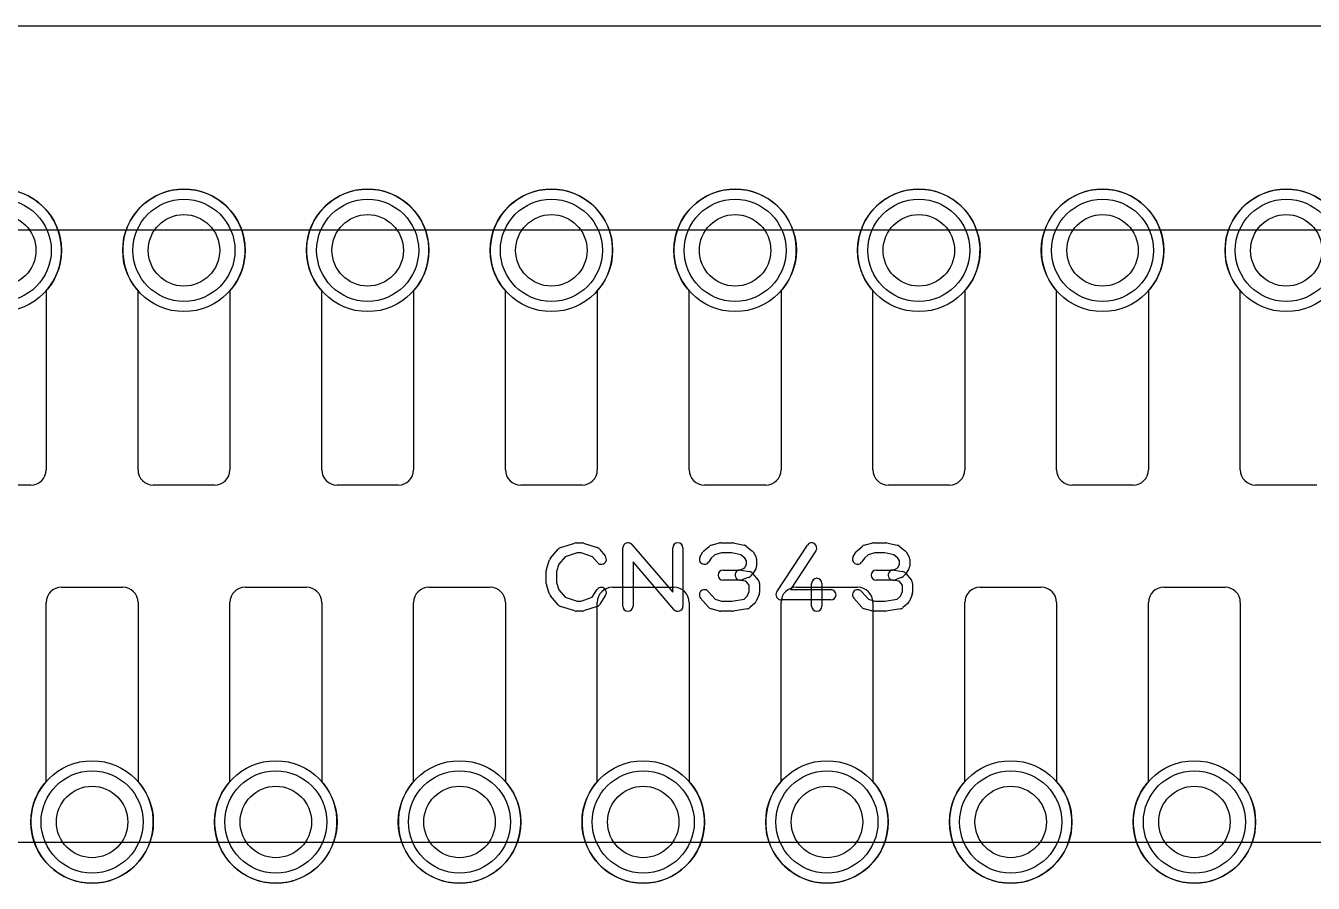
# Model space of a CAD drawing. Extents: x 0 to 20.5, y -1 to 20.
# Drawn here: x 6.53 to 12.83, y 15.8 to 20 of the extents above; entities that cross this region are included whole.
import ezdxf

# ---------------------------------------------------------------- set-up
doc = ezdxf.new("R2010")
doc.units = 0
for name, color, linetype in [('Hole', 1, 'CONTINUOUS'), ('L1', 3, 'CONTINUOUS'), ('L4', 3, 'CONTINUOUS'), ('Outline', 7, 'CONTINUOUS'), ('PartsArea-A', 111, 'CONTINUOUS'), ('PartsArea-B', 111, 'CONTINUOUS'), ('PartsSilk-A', 221, 'CONTINUOUS'), ('Resist-A', 2, 'CONTINUOUS'), ('Resist-B', 2, 'CONTINUOUS')]:
    doc.layers.add(name, color=color, linetype=linetype)

msp = doc.modelspace()

# ---------------------------------------------------------------- linework, layer by layer
at = {"layer": 'Hole'}
for centre in [(6.4, 18.9), (7.3, 18.9), (8.2, 18.9), (9.1, 18.9), (10, 18.9), (10.9, 18.9), (11.8, 18.9), (12.7, 18.9), (6.85, 16.1), (7.75, 16.1), (8.65, 16.1), (9.55, 16.1), (10.45, 16.1), (11.35, 16.1), (12.25, 16.1)]:
    msp.add_circle(centre, 0.175, dxfattribs=at)
at = {"layer": 'L1'}
for p, q in [((6.625, 18.70157), (6.625, 17.825)), ((7.075, 17.825), (7.075, 18.70157)), ((7.525, 18.70157), (7.525, 17.825)), ((7.975, 17.825), (7.975, 18.70157)), ((8.425, 18.70157), (8.425, 17.825)), ((8.875, 17.825), (8.875, 18.70157)), ((9.325, 18.70157), (9.325, 17.825)), ((9.775, 17.825), (9.775, 18.70157)), ((10.225, 18.70157), (10.225, 17.825)), ((10.675, 17.825), (10.675, 18.70157)), ((11.125, 18.70157), (11.125, 17.825)), ((11.575, 17.825), (11.575, 18.70157)), ((12.025, 18.70157), (12.025, 17.825)), ((12.475, 17.825), (12.475, 18.70157)), ((6.55, 17.75), (6.25, 17.75)), ((7.45, 17.75), (7.15, 17.75)), ((8.35, 17.75), (8.05, 17.75)), ((9.25, 17.75), (8.95, 17.75)), ((10.15, 17.75), (9.85, 17.75)), ((11.05, 17.75), (10.75, 17.75)), ((11.95, 17.75), (11.65, 17.75)), ((12.85, 17.75), (12.55, 17.75)), ((6.7, 17.25), (7, 17.25)), ((7.6, 17.25), (7.9, 17.25)), ((8.5, 17.25), (8.8, 17.25)), ((9.4, 17.25), (9.7, 17.25)), ((10.3, 17.25), (10.6, 17.25)), ((11.2, 17.25), (11.5, 17.25)), ((12.1, 17.25), (12.4, 17.25)), ((6.625, 16.29843), (6.625, 17.175)), ((7.075, 17.175), (7.075, 16.29843)), ((7.525, 16.29843), (7.525, 17.175)), ((7.975, 17.175), (7.975, 16.29843)), ((8.425, 16.29843), (8.425, 17.175)), ((8.875, 17.175), (8.875, 16.29843)), ((9.325, 16.29843), (9.325, 17.175)), ((9.775, 17.175), (9.775, 16.29843)), ((10.225, 16.29843), (10.225, 17.175)), ((10.675, 17.175), (10.675, 16.29843)), ((11.125, 16.29843), (11.125, 17.175)), ((11.575, 17.175), (11.575, 16.29843)), ((12.025, 16.29843), (12.025, 17.175)), ((12.475, 17.175), (12.475, 16.29843))]:
    msp.add_line(p, q, dxfattribs=at)
for centre in [(6.4, 18.9), (7.3, 18.9), (8.2, 18.9), (9.1, 18.9), (10, 18.9), (10.9, 18.9), (11.8, 18.9), (12.7, 18.9), (6.85, 16.1), (7.75, 16.1), (8.65, 16.1), (9.55, 16.1), (10.45, 16.1), (11.35, 16.1), (12.25, 16.1)]:
    msp.add_circle(centre, 0.3, dxfattribs=at)
for centre, radius, start, end in [((6.4, 18.9), 0.3, -41.409429, -138.590571), ((7.3, 18.9), 0.3, -41.409429, -138.590571), ((8.2, 18.9), 0.3, -41.409429, -138.590571), ((9.1, 18.9), 0.3, -41.409429, -138.590571), ((10, 18.9), 0.3, -41.409429, -138.590571), ((10.9, 18.9), 0.3, -41.409429, -138.590571), ((11.8, 18.9), 0.3, -41.409429, -138.590571), ((12.7, 18.9), 0.3, -41.409429, -138.590571), ((6.55, 17.825), 0.075, -90, 0), ((7.15, 17.825), 0.075, 180, -90), ((7.45, 17.825), 0.075, -90, 0), ((8.05, 17.825), 0.075, 180, -90), ((8.35, 17.825), 0.075, -90, 0), ((8.95, 17.825), 0.075, 180, -90), ((9.25, 17.825), 0.075, -90, 0), ((9.85, 17.825), 0.075, 180, -90), ((10.15, 17.825), 0.075, -90, 0), ((10.75, 17.825), 0.075, 180, -90), ((11.05, 17.825), 0.075, -90, 0), ((11.65, 17.825), 0.075, 180, -90), ((11.95, 17.825), 0.075, -90, 0), ((12.55, 17.825), 0.075, 180, -90), ((6.7, 17.175), 0.075, 90, 180), ((7, 17.175), 0.075, 0, 90), ((7.6, 17.175), 0.075, 90, 180), ((7.9, 17.175), 0.075, 0, 90), ((8.5, 17.175), 0.075, 90, 180), ((8.8, 17.175), 0.075, 0, 90), ((9.4, 17.175), 0.075, 90, 180), ((9.7, 17.175), 0.075, 0, 90), ((10.3, 17.175), 0.075, 90, 180), ((10.6, 17.175), 0.075, 0, 90), ((11.2, 17.175), 0.075, 90, 180), ((11.5, 17.175), 0.075, 0, 90), ((12.1, 17.175), 0.075, 90, 180), ((12.4, 17.175), 0.075, 0, 90), ((6.85, 16.1), 0.3, 138.590571, 41.409429), ((7.75, 16.1), 0.3, 138.590571, 41.409429), ((8.65, 16.1), 0.3, 138.590571, 41.409429), ((9.55, 16.1), 0.3, 138.590571, 41.409429), ((10.45, 16.1), 0.3, 138.590571, 41.409429), ((11.35, 16.1), 0.3, 138.590571, 41.409429), ((12.25, 16.1), 0.3, 138.590571, 41.409429)]:
    msp.add_arc(centre, radius, start, end, dxfattribs=at)
at = {"layer": 'L4'}
for centre in [(6.4, 18.9), (7.3, 18.9), (8.2, 18.9), (9.1, 18.9), (10, 18.9), (10.9, 18.9), (11.8, 18.9), (12.7, 18.9), (6.85, 16.1), (7.75, 16.1), (8.65, 16.1), (9.55, 16.1), (10.45, 16.1), (11.35, 16.1), (12.25, 16.1)]:
    msp.add_circle(centre, 0.3, dxfattribs=at)
at = {"layer": 'Outline'}
msp.add_line((5.7, 20), (14.3, 20), dxfattribs=at)
at = {"layer": 'PartsArea-A'}
msp.add_line((1, 20), (19, 20), dxfattribs=at)
at = {"layer": 'PartsArea-B'}
msp.add_line((1, 20), (19, 20), dxfattribs=at)
at = {"layer": 'PartsSilk-A'}
for p, q in [((9.09508, 17.39239), (9.13397, 17.43683)), ((9.14516, 17.44418), (9.2146, 17.4664)), ((9.22612, 17.41759), (9.16702, 17.39868)), ((9.22222, 17.46759), (9.25, 17.46759)), ((9.24594, 17.41759), (9.22612, 17.41759)), ((9.30202, 17.3989), (9.24594, 17.41759)), ((9.2579, 17.46631), (9.32457, 17.44409)), ((9.33588, 17.43637), (9.36365, 17.40304)), ((9.45, 17.15741), (9.45, 17.44259)), ((9.49398, 17.45886), (9.69444, 17.22499)), ((9.69444, 17.22499), (9.69444, 17.44259)), ((9.74444, 17.44259), (9.74444, 17.15741)), ((9.8288, 17.40029), (9.84269, 17.42251)), ((9.84728, 17.42795), (9.87228, 17.45017)), ((9.88245, 17.45564), (9.92412, 17.46675)), ((9.90106, 17.40885), (9.88318, 17.39296)), ((9.93384, 17.41759), (9.90106, 17.40885)), ((9.93056, 17.46759), (9.98611, 17.46759)), ((9.98351, 17.41759), (9.93384, 17.41759)), ((10.02792, 17.40824), (9.98351, 17.41759)), ((9.99126, 17.46705), (10.04404, 17.45594)), ((10.04773, 17.3924), (10.02792, 17.40824)), ((10.05451, 17.451), (10.08229, 17.42878)), ((10.08787, 17.42251), (10.10176, 17.40029)), ((10.20407, 17.22663), (10.35407, 17.45626)), ((10.39593, 17.42892), (10.27119, 17.23796)), ((10.5788, 17.40029), (10.59269, 17.42251)), ((10.59728, 17.42795), (10.62228, 17.45017)), ((10.63245, 17.45564), (10.67412, 17.46675)), ((10.65106, 17.40885), (10.63318, 17.39296)), ((10.68384, 17.41759), (10.65106, 17.40885)), ((10.68056, 17.46759), (10.73611, 17.46759)), ((10.73351, 17.41759), (10.68384, 17.41759)), ((10.77792, 17.40824), (10.73351, 17.41759)), ((10.74126, 17.46705), (10.79404, 17.45594)), ((10.79773, 17.3924), (10.77792, 17.40824)), ((10.80451, 17.451), (10.83229, 17.42878)), ((10.83787, 17.42251), (10.85176, 17.40029)), ((9.07614, 17.33894), (9.09003, 17.38339)), ((9.13618, 17.36344), (9.125, 17.32766)), ((9.16702, 17.39868), (9.13618, 17.36344)), ((9.32523, 17.37104), (9.30202, 17.3989)), ((9.70046, 17.14114), (9.5, 17.37501)), ((9.5, 17.37501), (9.5, 17.15741)), ((9.88318, 17.39296), (9.8712, 17.37379)), ((10.0418, 17.34197), (10.04698, 17.34715)), ((10.04698, 17.34715), (10.05556, 17.36087)), ((10.05556, 17.37987), (10.04773, 17.3924)), ((10.05556, 17.36087), (10.05556, 17.37987)), ((10.10556, 17.38704), (10.10556, 17.3537)), ((10.63318, 17.39296), (10.6212, 17.37379)), ((10.7918, 17.34197), (10.79698, 17.34715)), ((10.79698, 17.34715), (10.80556, 17.36087)), ((10.80556, 17.37987), (10.79773, 17.3924)), ((10.80556, 17.36087), (10.80556, 17.37987)), ((10.85556, 17.38704), (10.85556, 17.3537)), ((9.075, 17.26852), (9.075, 17.33148)), ((9.125, 17.32766), (9.125, 17.27234)), ((9.94167, 17.33426), (10.0206, 17.33426)), ((10.025, 17.28426), (9.94167, 17.28426)), ((10.0206, 17.33426), (10.0418, 17.34197)), ((10.05331, 17.27883), (10.02062, 17.28465)), ((10.02938, 17.33387), (10.07105, 17.32646)), ((10.0641, 17.29687), (10.03354, 17.28576)), ((10.08435, 17.3138), (10.07324, 17.30269)), ((10.08588, 17.31785), (10.11365, 17.28452)), ((10.10176, 17.34045), (10.08787, 17.31823)), ((10.69167, 17.33426), (10.7706, 17.33426)), ((10.775, 17.28426), (10.69167, 17.28426)), ((10.7706, 17.33426), (10.7918, 17.34197)), ((10.80331, 17.27883), (10.77062, 17.28465)), ((10.77938, 17.33387), (10.82105, 17.32646)), ((10.8141, 17.29687), (10.78354, 17.28576)), ((10.83435, 17.3138), (10.82324, 17.30269)), ((10.83588, 17.31785), (10.86365, 17.28452)), ((10.85176, 17.34045), (10.83787, 17.31823)), ((9.09003, 17.21661), (9.07614, 17.26106)), ((9.125, 17.27234), (9.13618, 17.23656)), ((9.13618, 17.23656), (9.16702, 17.20132)), ((9.30023, 17.2005), (9.32324, 17.23732)), ((9.86881, 17.22942), (9.90269, 17.19071)), ((10.06944, 17.25947), (10.05331, 17.27883)), ((10.05968, 17.20563), (10.06944, 17.22907)), ((10.06944, 17.22907), (10.06944, 17.25947)), ((10.11944, 17.26852), (10.11944, 17.22407)), ((10.27119, 17.23796), (10.46944, 17.23796)), ((10.375, 17.15741), (10.375, 17.26852)), ((10.425, 17.26852), (10.425, 17.15741)), ((10.61881, 17.22942), (10.65269, 17.19071)), ((10.81944, 17.25947), (10.80331, 17.27883)), ((10.80968, 17.20563), (10.81944, 17.22907)), ((10.81944, 17.22907), (10.81944, 17.25947)), ((10.86944, 17.26852), (10.86944, 17.22407)), ((9.13397, 17.16317), (9.09508, 17.20761)), ((9.2146, 17.1336), (9.14516, 17.15582)), ((9.16702, 17.20132), (9.22612, 17.18241)), ((9.22612, 17.18241), (9.24594, 17.18241)), ((9.24594, 17.18241), (9.30023, 17.2005)), ((9.32457, 17.15591), (9.2579, 17.13369)), ((9.36564, 17.21082), (9.33787, 17.16638)), ((9.87008, 17.15206), (9.83119, 17.1965)), ((9.90269, 17.19071), (9.93384, 17.18241)), ((9.93384, 17.18241), (9.98412, 17.18241)), ((9.98412, 17.18241), (10.04441, 17.19205)), ((10.04441, 17.19205), (10.05968, 17.20563)), ((10.09717, 17.17205), (10.07217, 17.14983)), ((10.11752, 17.21446), (10.10364, 17.18113)), ((10.46944, 17.18796), (10.225, 17.18796)), ((10.62008, 17.15206), (10.58119, 17.1965)), ((10.65269, 17.19071), (10.68384, 17.18241)), ((10.68384, 17.18241), (10.73412, 17.18241)), ((10.73412, 17.18241), (10.79441, 17.19205)), ((10.79441, 17.19205), (10.80968, 17.20563)), ((10.84717, 17.17205), (10.82217, 17.14983)), ((10.86752, 17.21446), (10.85364, 17.18113)), ((9.25, 17.13241), (9.22222, 17.13241)), ((9.92412, 17.13325), (9.88245, 17.14436)), ((9.98611, 17.13241), (9.93056, 17.13241)), ((10.05951, 17.14383), (9.99006, 17.13272)), ((10.67412, 17.13325), (10.63245, 17.14436)), ((10.73611, 17.13241), (10.68056, 17.13241)), ((10.80951, 17.14383), (10.74006, 17.13272))]:
    msp.add_line(p, q, dxfattribs=at)
for centre, start, end in [((9.15278, 17.42037), 107.746418, 138.811918), ((9.22222, 17.44259), 90, 107.746418), ((9.25, 17.44259), 71.579545, 90), ((9.31667, 17.42037), 39.790899, 71.579545), ((9.475, 17.44259), 40.603781, 180), ((9.71944, 17.44259), 0, 180), ((9.86389, 17.40926), 131.627831, 147.989981), ((9.88889, 17.43148), 104.925513, 131.630694), ((9.93056, 17.44259), 90, 104.92885), ((9.98611, 17.44259), 78.110161, 90), ((10.03889, 17.43148), 51.333033, 78.112983), ((10.06667, 17.40926), 32.005383, 51.345223), ((10.375, 17.44259), -33.149737, 146.846436), ((10.61389, 17.40926), 131.627831, 147.989981), ((10.63889, 17.43148), 104.925513, 131.630694), ((10.68056, 17.44259), 90, 104.92885), ((10.73611, 17.44259), 78.110161, 90), ((10.78889, 17.43148), 51.333033, 78.112983), ((10.81667, 17.40926), 32.005383, 51.345223), ((9.11389, 17.37593), 138.811918, 162.637772), ((9.34444, 17.38704), -140.209101, 39.800498), ((9.85, 17.38704), 147.994617, -32.010019), ((10.08056, 17.38704), 0, 32.010019), ((10.08056, 17.3537), -32.005383, 0), ((10.6, 17.38704), 147.994617, -32.010019), ((10.83056, 17.38704), 0, 32.010019), ((10.83056, 17.3537), -32.005383, 0), ((9.1, 17.33148), 162.637772, 180), ((9.94167, 17.30926), 90, -90), ((10.025, 17.30926), 79.908369, -100.083264), ((10.025, 17.30926), -90, -70.02141), ((10.05556, 17.32037), -70.02864, -45), ((10.06667, 17.30185), 39.790899, 79.916736), ((10.06667, 17.33148), -45, -32.010019), ((10.09444, 17.26852), 0, 39.800498), ((10.4, 17.26852), 0, 180), ((10.69167, 17.30926), 90, -90), ((10.775, 17.30926), 79.908369, -100.083264), ((10.775, 17.30926), -90, -70.02141), ((10.80556, 17.32037), -70.02864, -45), ((10.81667, 17.30185), 39.790899, 79.916736), ((10.81667, 17.33148), -45, -32.010019), ((10.84444, 17.26852), 0, 39.800498), ((9.1, 17.26852), 180, -162.637772), ((9.34444, 17.22407), -32.005383, 147.999253), ((9.85, 17.21296), 41.188082, -138.810424), ((10.09444, 17.22407), -22.605762, 0), ((10.225, 17.21296), 146.850263, -90), ((10.46944, 17.21296), -90, 90), ((10.6, 17.21296), 41.188082, -138.810424), ((10.84444, 17.22407), -22.605762, 0), ((9.11389, 17.22407), -162.637772, -138.811918), ((9.15278, 17.17963), -138.811918, -107.746418), ((9.31667, 17.17963), -71.579545, -32.005383), ((9.475, 17.15741), 180, 0), ((9.71944, 17.15741), -139.396219, 0), ((10.08056, 17.19074), -48.372169, -22.608878), ((10.4, 17.15741), 180, 0), ((10.83056, 17.19074), -48.372169, -22.608878), ((9.22222, 17.15741), -107.746418, -90), ((9.25, 17.15741), -90, -71.579545), ((9.88889, 17.16852), -138.811918, -104.92885), ((9.93056, 17.15741), -104.925513, -90), ((9.98611, 17.15741), -90, -80.911332), ((10.05556, 17.16852), -80.910628, -48.369306), ((10.63889, 17.16852), -138.811918, -104.92885), ((10.68056, 17.15741), -104.925513, -90), ((10.73611, 17.15741), -90, -80.911332), ((10.80556, 17.16852), -80.910628, -48.369306)]:
    msp.add_arc(centre, 0.025, start, end, dxfattribs=at)
at = {"layer": 'Resist-A'}
for p, q in [((3.075, 19), (16.925, 19)), ((16.925, 16), (3.075, 16))]:
    msp.add_line(p, q, dxfattribs=at)
for centre in [(6.4, 18.9), (7.3, 18.9), (8.2, 18.9), (9.1, 18.9), (10, 18.9), (10.9, 18.9), (11.8, 18.9), (12.7, 18.9), (6.85, 16.1), (7.75, 16.1), (8.65, 16.1), (9.55, 16.1), (10.45, 16.1), (11.35, 16.1), (12.25, 16.1)]:
    msp.add_circle(centre, 0.25, dxfattribs=at)
at = {"layer": 'Resist-B'}
for centre in [(6.4, 18.9), (7.3, 18.9), (8.2, 18.9), (9.1, 18.9), (10, 18.9), (10.9, 18.9), (11.8, 18.9), (12.7, 18.9), (6.85, 16.1), (7.75, 16.1), (8.65, 16.1), (9.55, 16.1), (10.45, 16.1), (11.35, 16.1), (12.25, 16.1)]:
    msp.add_circle(centre, 0.25, dxfattribs=at)

doc.saveas('drawing.dxf')
